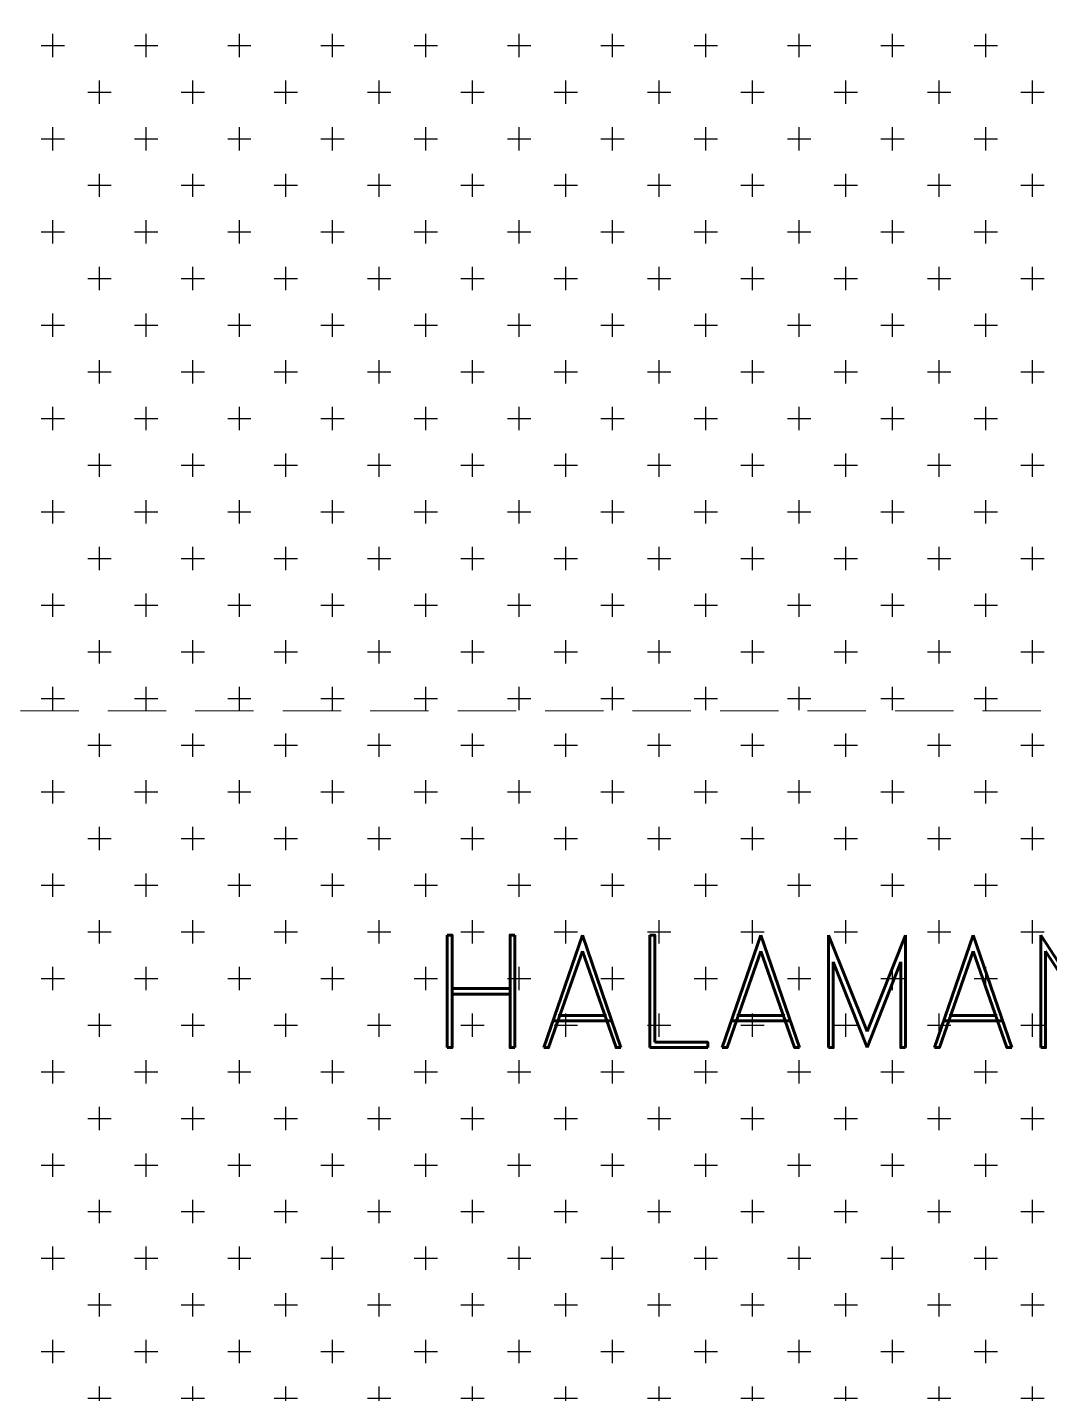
# Model space of a CAD drawing. Header units: millimetres. Extents: x 17 to 218440, y 21 to 53693.
# Drawn here: x 37471 to 39662, y 21010 to 23939 of the extents above; entities that cross this region are included whole.
import ezdxf
from ezdxf.enums import TextEntityAlignment as Align

# ---------------------------------------------------------------- set-up
doc = ezdxf.new("R2010")
doc.units = ezdxf.units.MM
doc.header["$MEASUREMENT"] = 0
doc.linetypes.add('HIDDEN2', pattern=[0.1875, 0.125, -0.0625])
doc.layers.add('AS', color=8, linetype='HIDDEN2', lineweight=5)
doc.layers.add('tampak', color=7, linetype='Continuous')
doc.styles.add('HAND', font='ROMAND.SHX', dxfattribs={"width": 0.8, "height": 250})

# ---------------------------------------------------------------- blocks, each defined once
blk = doc.blocks.new('OUTDOOR')
at = {"layer": 'tampak', "transparency": 33554687}
h = blk.add_hatch(dxfattribs=at)
h.set_pattern_fill('CROSS', scale=400)
h.paths.add_polyline_path([(1833117.6, 62258.3), (1829017.6, 62258.3), (1829017.6, 55399.8), (1833117.6, 55399.8)])
blk = doc.blocks.new('GRID')
at = {"layer": 'AS', "ltscale": 1000}
blk.add_line((1814236, 59434.1), (1830263, 59434.1), dxfattribs=at)

msp = doc.modelspace()

# ---------------------------------------------------------------- block references
for name, p in [('GRID', (-1789155.3, -36960.8)), ('OUTDOOR', (-1792009.8, -36960.8))]:
    msp.add_blockref(name, p)

# ---------------------------------------------------------------- texts
at = {"color": 4, "style": 'HAND'}
msp.add_attdef('HALAMAN', text='%%UDENAH LANTAI DASAR', height=241.31, rotation=0, dxfattribs=at).set_placement((39079.3, 21872.4), align=Align.MIDDLE)

doc.saveas('drawing.dxf')
